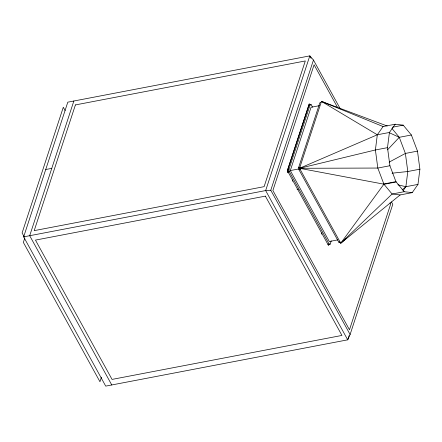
<?xml version="1.0" encoding="UTF-8"?>
<svg xmlns="http://www.w3.org/2000/svg" width="442" height="442" viewBox="0 0 442 442"><rect width="100%" height="100%" fill="white"/><g stroke="black" fill="none" stroke-linecap="round" stroke-linejoin="round"><path stroke-width="0.66" d="M383.076 126.545L377.324 134.782L375.396 149.976L377.811 168.054L383.916 184.176L392.082 194.021L400.12 194.95L412.22 192.635L417.972 184.397L419.9 169.203L417.486 151.12L411.375 134.998L403.209 125.158L395.176 124.23L383.076 126.545L321.472 101.395L299.549 168.286L340.738 243.205L400.12 194.95M412.22 192.635L404.181 191.706L395.938 181.656L389.91 165.739L387.496 147.661L389.424 132.467L395.176 124.23M403.187 190.557L405.872 186.712L407.8 171.518L405.386 153.435L399.275 137.313L391.971 128.506M391.452 201.906L392.783 204.32L350.103 334.517L347.71 339.832L105.71 386.12L23.653 236.862L67.803 102.168L309.803 55.88L313.461 60.035L340.34 108.936M24.835 237.923L23.365 242.415L99.947 381.722L101.422 377.23M73.853 101.014L29.702 235.702L111.76 384.96M350.103 334.517L270.786 190.237L313.461 60.035M331.24 240.907L330.168 244.172L329.119 244.05L289.3 171.618L288.09 171.85L287.775 169.485L308.964 104.842L311.223 104.732L312.549 107.146M287.593 172.474L288.234 170.524M287.88 172.468L288.306 171.165M289.3 171.618L288.985 169.253L310.173 104.61M337.688 239.907L329.296 241.509L290.3 170.568L311.046 107.273L319.433 105.666M292.295 181.27L292.72 179.971M339.848 242.321L338.799 242.199L298.98 169.767L298.665 167.402L319.853 102.759L321.063 102.527M321.494 234.166L321.92 232.862M328.97 244.227L328.539 245.537L287.35 170.618L309.278 103.726L309.941 104.936M348.263 338.147L347.71 339.832L265.653 190.568L309.803 55.88L311.129 58.3M348.445 337.583L349.092 335.616M345.948 238.686L340.738 243.205L383.916 184.176L299.549 168.286L377.324 134.782L389.424 132.467M387.54 149.816L399.275 137.313L411.375 134.998M340.738 243.205L392.082 194.021L404.181 191.706M402.226 189.878L405.872 186.712L417.972 184.397M389.137 162.137L405.386 153.435L417.486 151.12M311.223 104.732L308.964 104.842M45.725 169.518L51.78 168.358M392.457 127.213L403.209 125.158M387.496 147.661L375.396 149.976L299.549 168.286L377.811 168.054L389.91 165.739M287.775 169.485L288.985 169.253M298.665 167.402L299.875 167.17M290.3 170.568L299.333 168.844M298.98 169.767L300.19 169.535L300.03 168.352M23.653 236.862L265.653 190.568L270.786 190.237M419.9 169.203L407.8 171.518L392.071 173.187M395.938 181.656L383.838 183.971L384.021 184.303L396.12 181.988M329.119 244.05L327.909 244.282L330.168 244.172M338.799 242.199L340.008 241.967M297.057 189.209L298.394 189.48M397.894 184.795L405.872 186.712M377.324 134.782L321.472 101.395L387.242 126.02M321.472 101.395L324.588 102.831M389.319 132.716L399.275 137.313M337.633 107.583L314.091 64.77L272.885 190.48L349.473 329.787L390.678 204.077L390.015 202.867M65.129 110.555L63.305 107.24L22.1 232.951L24.227 236.818M75.405 104.925L34.2 230.636L264.101 186.662L305.306 60.952L75.405 104.925M265.366 196.126L35.465 240.1L112.047 379.407L341.948 335.434L265.366 196.126"/></g></svg>
